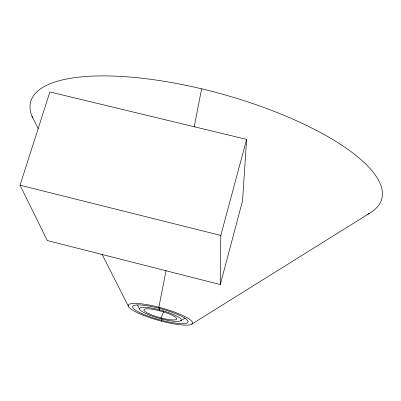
<?xml version="1.0" encoding="UTF-8"?>
<svg xmlns="http://www.w3.org/2000/svg" width="401" height="401" viewBox="0 0 401 401"><rect width="100%" height="100%" fill="white"/><g stroke="black" fill="none" stroke-linecap="round" stroke-linejoin="round"><path stroke-width="0.6" d="M220.284 284.56L220.811 235.437L246.615 139.383L49.884 91.949L20.05 185.222L47.273 240.535L220.284 284.56L242.55 200.761L246.615 139.383M166.074 270.424L158.871 307.236L159.082 308.249M194.179 126.866L201.623 88.832M159.768 307.948L159.403 309.793L159.613 310.785M162.064 319.156L161.608 320.314L161.798 321.236M163.643 311.562L161.112 317.953L161.307 318.89M191.673 324.214A33.363 6.381 15.6 0 0 151.483 305.507A33.363 6.381 15.6 0 0 138.124 313.056A33.363 6.381 15.6 0 0 191.673 324.214L369.241 213.447M180.746 320.795A21.684 4.145 15.6 0 0 154.4 308.625A21.684 4.145 15.6 0 0 146.034 313.627A21.684 4.145 15.6 0 0 180.746 320.795L184.996 318.158M20.05 185.222L220.811 235.437M137.528 305.121L139.518 309.026M31.98 116.27L38.215 128.556M101.969 254.199L128.325 306.133M32.606 117.749A182.134 58.396 15.5 0 1 227.302 95.573A182.134 58.396 15.5 0 1 367.842 214.239M149.112 313.828A17.088 3.268 15.6 0 0 176.435 319.442A17.088 3.268 15.6 0 0 155.608 309.853A17.088 3.268 15.6 0 0 149.112 313.828M141.257 313.296A28.762 5.499 15.6 0 0 187.372 322.865A28.762 5.499 15.6 0 0 152.606 306.735A28.762 5.499 15.6 0 0 141.257 313.296"/></g></svg>
